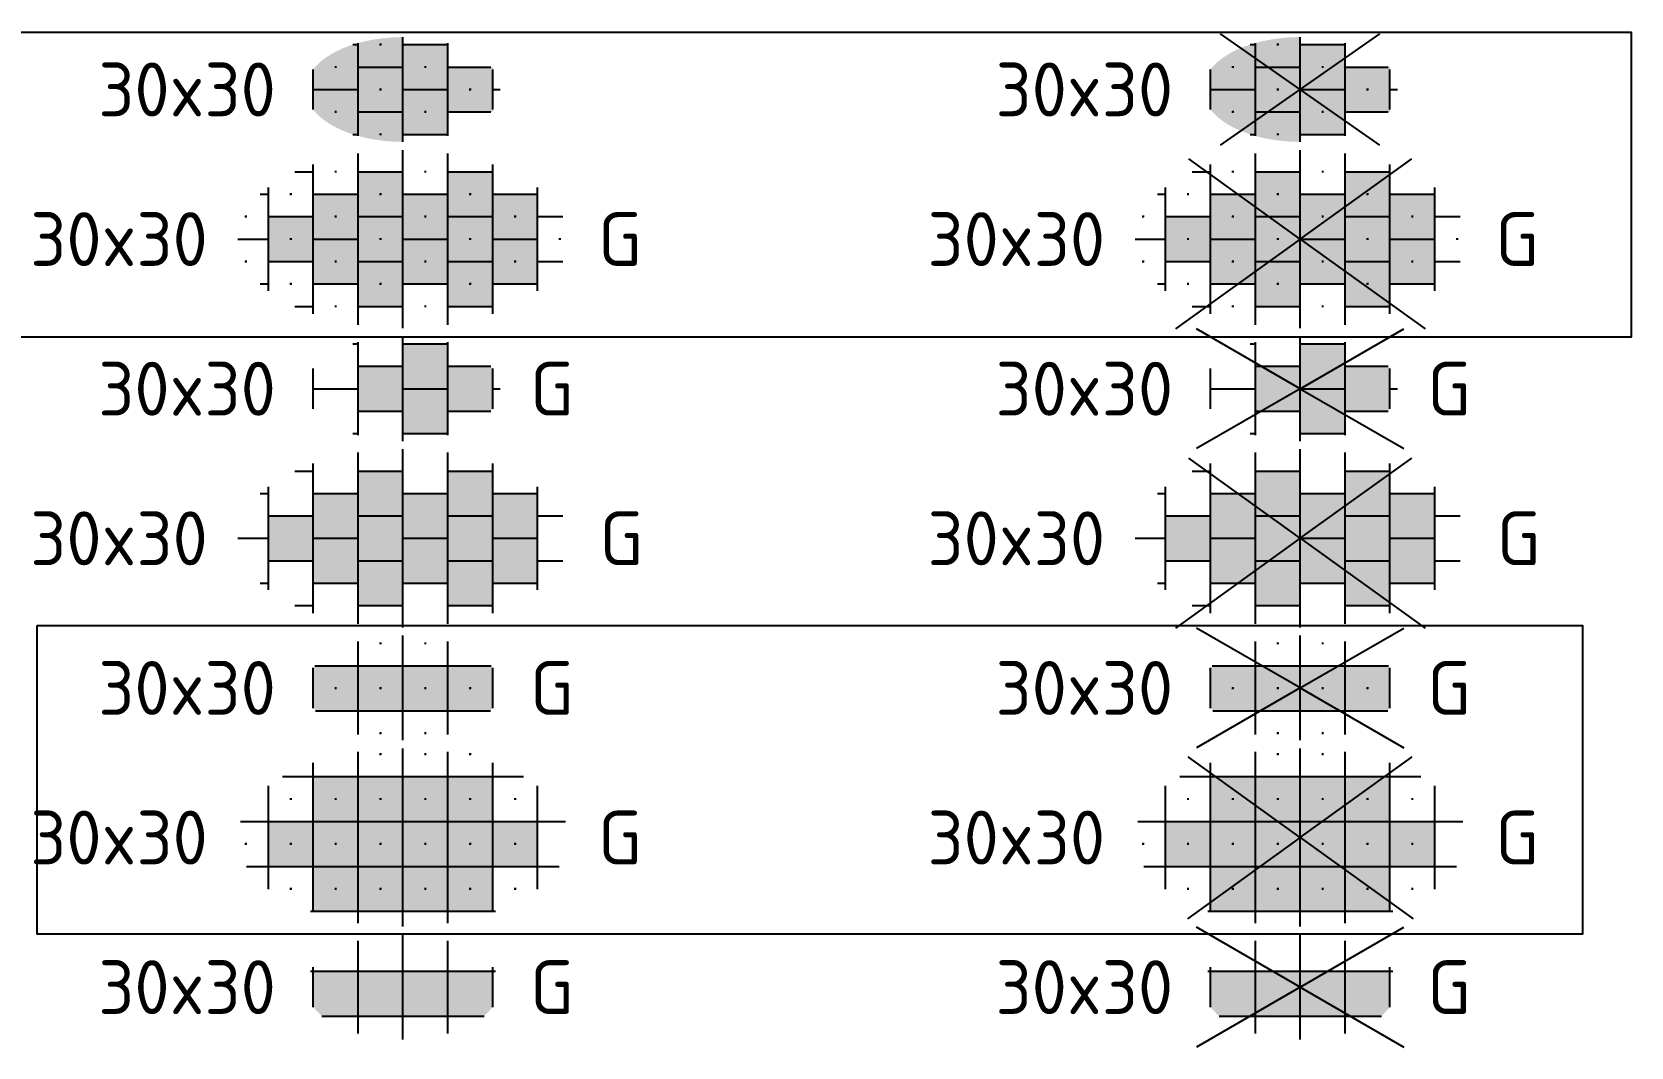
# Model space of a CAD drawing. Header units: metres. Extents: x -77 to 448, y 4806 to 5239.
# Drawn here: x 90.17 to 100.87, y 4975.78 to 4982.56 of the extents above; entities that cross this region are included whole.
import ezdxf
from ezdxf.enums import TextEntityAlignment as Align

# ---------------------------------------------------------------- set-up
doc = ezdxf.new("R2010")
doc.units = ezdxf.units.M
doc.layers.add('V-WE-VH-OPENVERHARDING_STRAATBAKSTEEN-S', color=90, linetype='Continuous', lineweight=25)
doc.styles.add('NLCS-ISO', font='NLCS-ISO.ttf')

# ---------------------------------------------------------------- blocks, each defined once
blk = doc.blocks.new('SVH-TEGEL_300X300_DIK_BLOK_KL-SO')
h = blk.add_hatch(color=254)
h.dxf.hatch_style = 1
h.paths.add_polyline_path([(-3, -0.665), (-2.763, -0.921), (-2.703, -0.964), (-1.5, -0.964), (-1.5, 0.536), (-3, 0.536)])
h = blk.add_hatch(color=254)
h.dxf.hatch_style = 1
h.paths.add_polyline_path([(0, 0.536), (-1.5, 0.536), (-1.5, -0.964), (0, -0.964)])
h = blk.add_hatch(color=254)
h.dxf.hatch_style = 1
h.paths.add_polyline_path([(1.5, 0.536), (0, 0.536), (0, -0.964), (1.5, -0.964)])
h = blk.add_hatch(color=254)
h.dxf.hatch_style = 1
h.paths.add_polyline_path([(2.703, -0.964), (2.763, -0.921), (3, -0.665), (3, 0.536), (1.5, 0.536), (1.5, -0.964)])
for p, q in [((0, -1.75), (0, 1.75)), ((-1.5, -1.552), (-1.5, 1.552)), ((1.5, -1.552), (1.5, 1.552)), ((-3.094, 0.536), (3.094, 0.536)), ((-3, -0.673), (-3, 0.673)), ((3, -0.673), (3, 0.673)), ((-2.712, -0.964), (2.712, -0.964))]:
    blk.add_line(p, q)
at = {"style": 'NLCS-ISO'}
blk.add_attdef('FORMAAT', text='', height=1.8, dxfattribs=at).set_placement((-4.25, 0), align=Align.MIDDLE_RIGHT)
blk.add_attdef('KLEUR', text='', height=1.8, dxfattribs=at).set_placement((4.25, 0), align=Align.MIDDLE_LEFT)
at = {"style": 'NLCS-ISO', "flags": 1}
blk.add_attdef('FUNCTIE', text='', height=1.8, dxfattribs=at).set_placement((0, -2.75), align=Align.TOP_CENTER)
blk = doc.blocks.new('SVH-TEGEL_300X300_DIK_BLOK_STIP-SO')
h = blk.add_hatch(color=254)
h.dxf.hatch_style = 1
h.paths.add_polyline_path([(-1.5, 2.036), (-3, 2.036), (-3, 0.536), (-1.5, 0.536)])
h = blk.add_hatch(color=254)
h.dxf.hatch_style = 1
h.paths.add_polyline_path([(0, 2.036), (-1.5, 2.036), (-1.5, 0.536), (0, 0.536)])
h = blk.add_hatch(color=254)
h.dxf.hatch_style = 1
h.paths.add_polyline_path([(1.5, 2.036), (0, 2.036), (0, 0.536), (1.5, 0.536)])
h = blk.add_hatch(color=254)
h.dxf.hatch_style = 1
h.paths.add_polyline_path([(3, 2.036), (1.5, 2.036), (1.5, 0.536), (3, 0.536)])
h = blk.add_hatch(color=254)
h.dxf.hatch_style = 1
h.paths.add_polyline_path([(-3, 0.536), (-4.5, 0.536), (-4.5, -0.964), (-3, -0.964)])
h = blk.add_hatch(color=254)
h.dxf.hatch_style = 1
h.paths.add_polyline_path([(-1.5, 0.536), (-3, 0.536), (-3, -0.964), (-1.5, -0.964)])
h = blk.add_hatch(color=254)
h.dxf.hatch_style = 1
h.paths.add_polyline_path([(0, 0.536), (-1.5, 0.536), (-1.5, -0.964), (0, -0.964)])
h = blk.add_hatch(color=254)
h.dxf.hatch_style = 1
h.paths.add_polyline_path([(1.5, 0.536), (0, 0.536), (0, -0.964), (1.5, -0.964)])
h = blk.add_hatch(color=254)
h.dxf.hatch_style = 1
h.paths.add_polyline_path([(3, 0.536), (1.5, 0.536), (1.5, -0.964), (3, -0.964)])
h = blk.add_hatch(color=254)
h.dxf.hatch_style = 1
h.paths.add_polyline_path([(4.5, 0.536), (3, 0.536), (3, -0.964), (4.5, -0.964)])
h = blk.add_hatch(color=254)
h.dxf.hatch_style = 1
h.paths.add_polyline_path([(-1.5, -0.964), (-3, -0.964), (-3, -2.464), (-1.5, -2.464)])
h = blk.add_hatch(color=254)
h.dxf.hatch_style = 1
h.paths.add_polyline_path([(0, -0.964), (-1.5, -0.964), (-1.5, -2.464), (0, -2.464)])
h = blk.add_hatch(color=254)
h.dxf.hatch_style = 1
h.paths.add_polyline_path([(1.5, -0.964), (0, -0.964), (0, -2.464), (1.5, -2.464)])
h = blk.add_hatch(color=254)
h.dxf.hatch_style = 1
h.paths.add_polyline_path([(3, -0.964), (1.5, -0.964), (1.5, -2.464), (3, -2.464)])
for p, q in [((-1.5, -2.863), (-1.5, 2.863)), ((-0.721, 2.786), (-0.779, 2.786)), ((-0.75, 2.756), (-0.75, 2.815)), ((0, -2.972), (0, 2.975)), ((0.779, 2.786), (0.721, 2.786)), ((0.75, 2.756), (0.75, 2.815)), ((1.5, -2.863), (1.5, 2.863)), ((2.279, 2.786), (2.221, 2.786)), ((2.25, 2.756), (2.25, 2.815)), ((-3, -2.498), (-3, 2.498)), ((3, -2.498), (3, 2.498)), ((-4.5, -1.726), (-4.5, 1.726)), ((-4.029, 2.036), (4.029, 2.036)), ((4.5, -1.726), (4.5, 1.726)), ((-3.721, 1.286), (-3.779, 1.286)), ((-3.75, 1.256), (-3.75, 1.315)), ((-2.221, 1.286), (-2.279, 1.286)), ((-2.25, 1.256), (-2.25, 1.315)), ((-0.721, 1.286), (-0.779, 1.286)), ((-0.75, 1.256), (-0.75, 1.315)), ((0.779, 1.286), (0.721, 1.286)), ((0.75, 1.256), (0.75, 1.315)), ((2.279, 1.286), (2.221, 1.286)), ((2.25, 1.256), (2.25, 1.315)), ((3.779, 1.286), (3.721, 1.286)), ((3.75, 1.256), (3.75, 1.315)), ((-5.435, 0.536), (5.435, 0.536)), ((-5.221, -0.214), (-5.279, -0.214)), ((-5.25, -0.244), (-5.25, -0.185)), ((-3.721, -0.214), (-3.779, -0.214)), ((-3.75, -0.244), (-3.75, -0.185)), ((-2.221, -0.214), (-2.279, -0.214)), ((-2.25, -0.244), (-2.25, -0.185)), ((-0.721, -0.214), (-0.779, -0.214)), ((-0.75, -0.244), (-0.75, -0.185)), ((0.779, -0.214), (0.721, -0.214)), ((0.75, -0.244), (0.75, -0.185)), ((2.279, -0.214), (2.221, -0.214)), ((2.25, -0.244), (2.25, -0.185)), ((3.779, -0.214), (3.721, -0.214)), ((3.75, -0.244), (3.75, -0.185)), ((-5.227, -0.964), (5.227, -0.964)), ((-3.721, -1.714), (-3.779, -1.714)), ((-3.75, -1.744), (-3.75, -1.685)), ((-2.221, -1.714), (-2.279, -1.714)), ((-2.25, -1.744), (-2.25, -1.685)), ((-0.721, -1.714), (-0.779, -1.714)), ((-0.75, -1.744), (-0.75, -1.685)), ((0.779, -1.714), (0.721, -1.714)), ((0.75, -1.744), (0.75, -1.685)), ((2.279, -1.714), (2.22, -1.714)), ((2.249, -1.744), (2.249, -1.685)), ((3.779, -1.714), (3.721, -1.714)), ((3.75, -1.744), (3.75, -1.685)), ((-3.095, -2.464), (3.095, -2.464))]:
    blk.add_line(p, q)
at = {"style": 'NLCS-ISO'}
blk.add_attdef('FORMAAT', text='', height=1.8, dxfattribs=at).set_placement((-6.525, 0), align=Align.MIDDLE_RIGHT)
blk.add_attdef('KLEUR', text='', height=1.8, dxfattribs=at).set_placement((6.525, 0), align=Align.MIDDLE_LEFT)
at = {"style": 'NLCS-ISO', "flags": 1}
blk.add_attdef('FUNCTIE', text='', height=1.8, dxfattribs=at).set_placement((0, -3.975), align=Align.TOP_CENTER)
blk = doc.blocks.new('SVH-TEGEL_300X300_DIK_BLOK_STIP_KL-SO')
h = blk.add_hatch(color=254)
h.dxf.hatch_style = 1
h.paths.add_polyline_path([(-3, -0.665), (-2.909, -0.763), (-1.5, -0.763), (-1.5, 0.737), (-2.934, 0.737), (-3, 0.665)])
h = blk.add_hatch(color=254)
h.dxf.hatch_style = 1
h.paths.add_polyline_path([(0, 0.737), (-1.5, 0.737), (-1.5, -0.763), (0, -0.763)])
h = blk.add_hatch(color=254)
h.dxf.hatch_style = 1
h.paths.add_polyline_path([(1.5, 0.737), (0, 0.737), (0, -0.763), (1.5, -0.763)])
h = blk.add_hatch(color=254)
h.dxf.hatch_style = 1
h.paths.add_polyline_path([(3, 0.665), (2.934, 0.737), (1.5, 0.737), (1.5, -0.763), (2.909, -0.763), (3, -0.665)])
for p, q in [((0, -1.75), (0, 1.75)), ((-1.5, -1.552), (-1.5, 1.552)), ((-0.721, 1.487), (-0.779, 1.487)), ((-0.75, 1.458), (-0.75, 1.516)), ((0.779, 1.487), (0.721, 1.487)), ((0.75, 1.458), (0.75, 1.516)), ((1.5, -1.552), (1.5, 1.552)), ((-3, -0.673), (-3, 0.673)), ((-2.948, 0.737), (2.948, 0.737)), ((3, -0.673), (3, 0.673)), ((-2.25, -0.042), (-2.25, 0.016)), ((-0.75, -0.042), (-0.75, 0.016)), ((0.75, -0.042), (0.75, 0.016)), ((2.25, -0.042), (2.25, 0.016)), ((-2.221, -0.013), (-2.279, -0.013)), ((-0.721, -0.013), (-0.779, -0.013)), ((0.779, -0.013), (0.721, -0.013)), ((2.279, -0.013), (2.221, -0.013)), ((-2.925, -0.763), (2.925, -0.763)), ((-0.721, -1.513), (-0.779, -1.513)), ((-0.75, -1.542), (-0.75, -1.484)), ((0.779, -1.513), (0.721, -1.513)), ((0.75, -1.542), (0.75, -1.484))]:
    blk.add_line(p, q)
at = {"style": 'NLCS-ISO'}
blk.add_attdef('FORMAAT', text='', height=1.8, dxfattribs=at).set_placement((-4.25, 0), align=Align.MIDDLE_RIGHT)
blk.add_attdef('KLEUR', text='', height=1.8, dxfattribs=at).set_placement((4.25, 0), align=Align.MIDDLE_LEFT)
at = {"style": 'NLCS-ISO', "flags": 1}
blk.add_attdef('FUNCTIE', text='', height=1.8, dxfattribs=at).set_placement((0, -2.75), align=Align.TOP_CENTER)
blk = doc.blocks.new('SVH-TEGEL_300X300_DIK_HALFST-SO')
h = blk.add_hatch(color=254)
h.dxf.hatch_style = 1
h.paths.add_polyline_path([(0, 2.25), (-1.5, 2.25), (-1.5, 0.75), (0, 0.75)])
h = blk.add_hatch(color=254)
h.dxf.hatch_style = 1
h.paths.add_polyline_path([(3, 2.25), (1.5, 2.25), (1.5, 0.75), (3, 0.75)])
h = blk.add_hatch(color=254)
h.dxf.hatch_style = 1
h.paths.add_polyline_path([(-1.5, 1.5), (-3, 1.5), (-3, 0), (-1.5, 0)])
h = blk.add_hatch(color=254)
h.dxf.hatch_style = 1
h.paths.add_polyline_path([(1.5, 1.5), (0, 1.5), (0, 0.75), (0, 0), (1.5, 0)])
h = blk.add_hatch(color=254)
h.dxf.hatch_style = 1
h.paths.add_polyline_path([(4.5, 1.5), (3, 1.5), (3, 0.75), (3, 0), (4.5, 0)])
h = blk.add_hatch(color=254)
h.dxf.hatch_style = 1
h.paths.add_polyline_path([(-3, 0.75), (-4.5, 0.75), (-4.5, -0.75), (-3, -0.75)])
h = blk.add_hatch(color=254)
h.dxf.hatch_style = 1
h.paths.add_polyline_path([(0, 0.75), (-1.5, 0.75), (-1.5, 0), (-1.5, -0.75), (0, -0.75)])
h = blk.add_hatch(color=254)
h.dxf.hatch_style = 1
h.paths.add_polyline_path([(3, 0.75), (1.5, 0.75), (1.5, -0.75), (3, -0.75)])
h = blk.add_hatch(color=254)
h.dxf.hatch_style = 1
h.paths.add_polyline_path([(-1.5, 0), (-3, 0), (-3, -0.75), (-3, -1.5), (-1.5, -1.5)])
h = blk.add_hatch(color=254)
h.dxf.hatch_style = 1
h.paths.add_polyline_path([(1.5, 0), (0, 0), (0, -0.75), (0, -1.5), (1.5, -1.5)])
h = blk.add_hatch(color=254)
h.dxf.hatch_style = 1
h.paths.add_polyline_path([(4.5, 0), (3, 0), (3, -0.75), (3, -1.5), (4.5, -1.5)])
h = blk.add_hatch(color=254)
h.dxf.hatch_style = 1
h.paths.add_polyline_path([(0, -0.75), (-1.5, -0.75), (-1.5, -1.5), (-1.5, -2.25), (0, -2.25)])
h = blk.add_hatch(color=254)
h.dxf.hatch_style = 1
h.paths.add_polyline_path([(3, -0.75), (1.5, -0.75), (1.5, -1.5), (1.5, -2.25), (3, -2.25)])
for p, q in [((-1.5, -2.863), (-1.5, 2.863)), ((0, -2.975), (0, 2.975)), ((1.5, -2.863), (1.5, 2.863)), ((-3.615, 2.25), (-3, 2.25)), ((-3, -2.498), (-3, 2.498)), ((-1.5, 2.25), (0, 2.25)), ((1.5, 2.25), (3, 2.25)), ((3, -2.498), (3, 2.498)), ((-4.5, -1.726), (-4.5, 1.726)), ((4.5, -1.726), (4.5, 1.726)), ((-4.771, 1.5), (-4.5, 1.5)), ((-3, 1.5), (-1.5, 1.5)), ((0, 1.5), (1.5, 1.5)), ((3, 1.5), (4.5, 1.5)), ((-4.5, 0.75), (-3, 0.75)), ((-1.5, 0.75), (0, 0.75)), ((1.5, 0.75), (3, 0.75)), ((4.5, 0.75), (5.347, 0.75)), ((-5.525, 0), (-4.5, 0)), ((-3, 0), (-1.5, 0)), ((0, 0), (1.5, 0)), ((3, 0), (4.5, 0)), ((-4.5, -0.75), (-3, -0.75)), ((-1.5, -0.75), (0, -0.75)), ((1.5, -0.75), (3, -0.75)), ((4.5, -0.75), (5.347, -0.75)), ((-4.771, -1.5), (-4.5, -1.5)), ((-3, -1.5), (-1.5, -1.5)), ((0, -1.5), (1.5, -1.5)), ((3, -1.5), (4.5, -1.5)), ((-3.615, -2.25), (-3, -2.25)), ((-1.5, -2.25), (0, -2.25)), ((1.5, -2.25), (3, -2.25))]:
    blk.add_line(p, q)
at = {"style": 'NLCS-ISO'}
blk.add_attdef('FORMAAT', text='', height=1.8, dxfattribs=at).set_placement((-6.525, 0), align=Align.MIDDLE_RIGHT)
blk.add_attdef('KLEUR', text='', height=1.8, dxfattribs=at).set_placement((6.575, 0), align=Align.MIDDLE_LEFT)
at = {"style": 'NLCS-ISO', "flags": 1}
blk.add_attdef('FUNCTIE', text='', height=1.8, dxfattribs=at).set_placement((0, -3.975), align=Align.TOP_CENTER)
blk = doc.blocks.new('SVH-TEGEL_300X300_DIK_HALFST_KL-SO')
h = blk.add_hatch(color=254)
h.dxf.hatch_style = 1
h.paths.add_polyline_path([(0, 0.75), (-1.5, 0.75), (-1.5, -0.75), (0, -0.75)])
h.paths.add_polyline_path([(1.5, 1.5), (0, 1.5), (0, 0), (1.5, 0)])
h.paths.add_polyline_path([(1.5, 0), (0, 0), (0, -0.75), (0, -1.5), (1.5, -1.5)])
h.paths.add_polyline_path([(3, 0.665), (2.922, 0.75), (1.5, 0.75), (1.5, 0), (1.5, -0.75), (2.922, -0.75), (3, -0.665)])
for p, q in [((0, -1.75), (0, 1.75)), ((-1.674, 1.5), (-1.5, 1.5)), ((-1.5, -1.552), (-1.5, 1.552)), ((0, 1.5), (1.5, 1.5)), ((1.5, -1.552), (1.5, 1.552)), ((-3, -0.673), (-3, 0.673)), ((-1.5, 0.75), (0, 0.75)), ((1.5, 0.75), (2.936, 0.75)), ((3, -0.673), (3, 0.673)), ((-3, 0), (-1.5, 0)), ((0, 0), (1.5, 0)), ((3, 0), (3.25, 0)), ((-1.5, -0.75), (0, -0.75)), ((1.5, -0.75), (2.936, -0.75)), ((-1.674, -1.5), (-1.5, -1.5)), ((0, -1.5), (1.5, -1.5))]:
    blk.add_line(p, q)
at = {"style": 'NLCS-ISO'}
blk.add_attdef('FORMAAT', text='', height=1.8, dxfattribs=at).set_placement((-4.25, 0), align=Align.MIDDLE_RIGHT)
blk.add_attdef('KLEUR', text='', height=1.8, dxfattribs=at).set_placement((4.25, 0), align=Align.MIDDLE_LEFT)
at = {"style": 'NLCS-ISO', "flags": 1}
blk.add_attdef('FUNCTIE', text='', height=1.8, dxfattribs=at).set_placement((0, -2.75), align=Align.TOP_CENTER)
blk = doc.blocks.new('SVH-TEGEL_300X300_DIK_HALFST_STIP-SO')
h = blk.add_hatch(color=254)
h.dxf.hatch_style = 1
h.paths.add_polyline_path([(0, 2.25), (-1.5, 2.25), (-1.5, 0.75), (0, 0.75)])
h = blk.add_hatch(color=254)
h.dxf.hatch_style = 1
h.paths.add_polyline_path([(3, 2.25), (1.5, 2.25), (1.5, 0.75), (3, 0.75)])
h = blk.add_hatch(color=254)
h.dxf.hatch_style = 1
h.paths.add_polyline_path([(-1.5, 1.5), (-3, 1.5), (-3, 0), (-1.5, 0)])
h = blk.add_hatch(color=254)
h.dxf.hatch_style = 1
h.paths.add_polyline_path([(1.5, 1.5), (0, 1.5), (0, 0.75), (0, 0), (1.5, 0)])
h = blk.add_hatch(color=254)
h.dxf.hatch_style = 1
h.paths.add_polyline_path([(4.5, 1.5), (3, 1.5), (3, 0.75), (3, 0), (4.5, 0)])
h = blk.add_hatch(color=254)
h.dxf.hatch_style = 1
h.paths.add_polyline_path([(-3, 0.75), (-4.5, 0.75), (-4.5, -0.75), (-3, -0.75)])
h = blk.add_hatch(color=254)
h.dxf.hatch_style = 1
h.paths.add_polyline_path([(0, 0.75), (-1.5, 0.75), (-1.5, 0), (-1.5, -0.75), (0, -0.75)])
h = blk.add_hatch(color=254)
h.dxf.hatch_style = 1
h.paths.add_polyline_path([(3, 0.75), (1.5, 0.75), (1.5, -0.75), (3, -0.75)])
h = blk.add_hatch(color=254)
h.dxf.hatch_style = 1
h.paths.add_polyline_path([(-1.5, 0), (-3, 0), (-3, -0.75), (-3, -1.5), (-1.5, -1.5)])
h = blk.add_hatch(color=254)
h.dxf.hatch_style = 1
h.paths.add_polyline_path([(1.5, 0), (0, 0), (0, -0.75), (0, -1.5), (1.5, -1.5)])
h = blk.add_hatch(color=254)
h.dxf.hatch_style = 1
h.paths.add_polyline_path([(4.5, 0), (3, 0), (3, -0.75), (3, -1.5), (4.5, -1.5)])
h = blk.add_hatch(color=254)
h.dxf.hatch_style = 1
h.paths.add_polyline_path([(0, -0.75), (-1.5, -0.75), (-1.5, -1.5), (-1.5, -2.25), (0, -2.25)])
h = blk.add_hatch(color=254)
h.dxf.hatch_style = 1
h.paths.add_polyline_path([(3, -0.75), (1.5, -0.75), (1.5, -1.5), (1.5, -2.25), (3, -2.25)])
for p, q in [((-1.5, -2.863), (-1.5, 2.863)), ((0, -2.975), (0, 2.975)), ((1.5, -2.863), (1.5, 2.863)), ((-3.615, 2.25), (-3, 2.25)), ((-3, -2.498), (-3, 2.498)), ((-2.221, 2.25), (-2.279, 2.25)), ((-2.25, 2.221), (-2.25, 2.279)), ((-1.5, 2.25), (0, 2.25)), ((0.779, 2.25), (0.721, 2.25)), ((0.75, 2.221), (0.75, 2.279)), ((1.5, 2.25), (3, 2.25)), ((3, -2.498), (3, 2.498)), ((-4.5, -1.726), (-4.5, 1.726)), ((4.5, -1.726), (4.5, 1.726)), ((-4.771, 1.5), (-4.5, 1.5)), ((-3.721, 1.5), (-3.779, 1.5)), ((-3.75, 1.471), (-3.75, 1.529)), ((-3, 1.5), (-1.5, 1.5)), ((-0.721, 1.5), (-0.779, 1.5)), ((-0.75, 1.471), (-0.75, 1.529)), ((0, 1.5), (1.5, 1.5)), ((2.279, 1.5), (2.221, 1.5)), ((2.25, 1.471), (2.25, 1.529)), ((3, 1.5), (4.5, 1.5)), ((-5.221, 0.75), (-5.279, 0.75)), ((-5.25, 0.721), (-5.25, 0.779)), ((-4.5, 0.75), (-3, 0.75)), ((-2.221, 0.75), (-2.279, 0.75)), ((-2.25, 0.721), (-2.25, 0.779)), ((-1.5, 0.75), (0, 0.75)), ((0.779, 0.75), (0.721, 0.75)), ((0.75, 0.721), (0.75, 0.779)), ((1.5, 0.75), (3, 0.75)), ((3.779, 0.75), (3.721, 0.75)), ((3.75, 0.721), (3.75, 0.779)), ((4.5, 0.75), (5.347, 0.75)), ((-5.525, 0), (-4.5, 0)), ((-3.75, -0.029), (-3.75, 0.029)), ((-3, 0), (-1.5, 0)), ((-0.75, -0.029), (-0.75, 0.029)), ((0, 0), (1.5, 0)), ((2.25, -0.029), (2.25, 0.029)), ((3, 0), (4.5, 0)), ((5.25, -0.029), (5.25, 0.029)), ((-3.721, 0), (-3.779, 0)), ((-0.721, 0), (-0.779, 0)), ((2.279, 0), (2.221, 0)), ((5.279, 0), (5.221, 0)), ((-5.221, -0.75), (-5.279, -0.75)), ((-5.25, -0.779), (-5.25, -0.721)), ((-4.5, -0.75), (-3, -0.75)), ((-2.221, -0.75), (-2.279, -0.75)), ((-2.25, -0.779), (-2.25, -0.721)), ((-1.5, -0.75), (0, -0.75)), ((0.779, -0.75), (0.721, -0.75)), ((0.75, -0.779), (0.75, -0.721)), ((1.5, -0.75), (3, -0.75)), ((3.779, -0.75), (3.721, -0.75)), ((3.75, -0.779), (3.75, -0.721)), ((4.5, -0.75), (5.347, -0.75)), ((-4.771, -1.5), (-4.5, -1.5)), ((-3.721, -1.5), (-3.779, -1.5)), ((-3.75, -1.529), (-3.75, -1.471)), ((-3, -1.5), (-1.5, -1.5)), ((-0.721, -1.5), (-0.779, -1.5)), ((-0.75, -1.529), (-0.75, -1.471)), ((0, -1.5), (1.5, -1.5)), ((2.279, -1.5), (2.221, -1.5)), ((2.25, -1.529), (2.25, -1.471)), ((3, -1.5), (4.5, -1.5)), ((-3.615, -2.25), (-3, -2.25)), ((-2.221, -2.25), (-2.279, -2.25)), ((-2.25, -2.279), (-2.25, -2.221)), ((-1.5, -2.25), (0, -2.25)), ((0.779, -2.25), (0.721, -2.25)), ((0.75, -2.279), (0.75, -2.221)), ((1.5, -2.25), (3, -2.25))]:
    blk.add_line(p, q)
at = {"style": 'NLCS-ISO'}
blk.add_attdef('FORMAAT', text='', height=1.8, dxfattribs=at).set_placement((-6.525, 0), align=Align.MIDDLE_RIGHT)
blk.add_attdef('KLEUR', text='', height=1.8, dxfattribs=at).set_placement((6.525, 0), align=Align.MIDDLE_LEFT)
at = {"style": 'NLCS-ISO', "flags": 1}
blk.add_attdef('FUNCTIE', text='', height=1.8, dxfattribs=at).set_placement((0, -3.975), align=Align.TOP_CENTER)
blk = doc.blocks.new('SVH-TEGEL_300X300_DIK_HALFST_STIP_KL-SO')
h = blk.add_hatch(color=254)
h.dxf.hatch_style = 1
h.paths.add_polyline_path([(0, 1.75), (-0.159, 1.748), (-0.319, 1.742), (-0.477, 1.731), (-0.634, 1.716), (-0.79, 1.698), (-0.943, 1.675), (-1.095, 1.648), (-1.244, 1.617), (-1.39, 1.582), (-1.5, 1.552), (-1.5, 0.75), (0, 0.75)])
h.paths.add_polyline_path([(-1.5, 1.5), (-1.674, 1.5), (-1.806, 1.455), (-1.936, 1.406), (-2.062, 1.353), (-2.183, 1.297), (-2.298, 1.237), (-2.408, 1.175), (-2.512, 1.11), (-2.61, 1.042), (-2.702, 0.972), (-2.788, 0.9), (-2.866, 0.825), (-2.938, 0.748), (-3, 0.673), (-3, 0), (-1.5, 0)])
h.paths.add_polyline_path([(-1.5, 0), (-3, 0), (-3, -0.673), (-2.938, -0.748), (-2.866, -0.825), (-2.788, -0.9), (-2.702, -0.972), (-2.61, -1.042), (-2.512, -1.11), (-2.408, -1.175), (-2.298, -1.237), (-2.183, -1.297), (-2.062, -1.353), (-1.936, -1.406), (-1.806, -1.455), (-1.674, -1.5), (-1.5, -1.5)])
h.paths.add_polyline_path([(0, -0.75), (-1.5, -0.75), (-1.5, -1.5), (-1.5, -1.552), (-1.39, -1.582), (-1.244, -1.617), (-1.095, -1.648), (-0.943, -1.675), (-0.79, -1.698), (-0.634, -1.716), (-0.477, -1.731), (-0.319, -1.742), (-0.159, -1.748), (0, -1.75)])
h = blk.add_hatch(color=254)
h.dxf.hatch_style = 1
h.paths.add_polyline_path([(1.5, 1.5), (0, 1.5), (0, 0.75), (0, 0), (1.5, 0)])
h = blk.add_hatch(color=254)
h.dxf.hatch_style = 1
h.paths.add_polyline_path([(0, 0.75), (-1.5, 0.75), (-1.5, 0), (-1.5, -0.75), (0, -0.75)])
h = blk.add_hatch(color=254)
h.dxf.hatch_style = 1
h.paths.add_polyline_path([(3, 0.75), (1.5, 0.75), (1.5, -0.75), (3, -0.75)])
h = blk.add_hatch(color=254)
h.dxf.hatch_style = 1
h.paths.add_polyline_path([(1.5, 0), (0, 0), (0, -0.75), (0, -1.5), (1.5, -1.5)])
for p, q in [((0, -1.75), (0, 1.75)), ((-1.674, 1.5), (-1.5, 1.5)), ((-1.5, -1.552), (-1.5, 1.552)), ((-0.721, 1.5), (-0.779, 1.5)), ((-0.75, 1.471), (-0.75, 1.529)), ((0, 1.5), (1.5, 1.5)), ((1.5, -1.552), (1.5, 1.552)), ((-3, -0.673), (-3, 0.673)), ((-2.221, 0.75), (-2.279, 0.75)), ((-2.25, 0.721), (-2.25, 0.779)), ((-1.5, 0.75), (0, 0.75)), ((0.779, 0.75), (0.721, 0.75)), ((0.75, 0.721), (0.75, 0.779)), ((1.5, 0.75), (2.936, 0.75)), ((3, -0.673), (3, 0.673)), ((-3, 0), (-1.5, 0)), ((-0.75, -0.029), (-0.75, 0.029)), ((0, 0), (1.5, 0)), ((2.25, -0.029), (2.25, 0.029)), ((3, 0), (3.25, 0)), ((-0.721, 0), (-0.779, 0)), ((2.279, 0), (2.221, 0)), ((-2.221, -0.75), (-2.279, -0.75)), ((-2.25, -0.779), (-2.25, -0.721)), ((-1.5, -0.75), (0, -0.75)), ((0.779, -0.75), (0.721, -0.75)), ((0.75, -0.779), (0.75, -0.721)), ((1.5, -0.75), (2.936, -0.75)), ((-1.674, -1.5), (-1.5, -1.5)), ((-0.721, -1.5), (-0.779, -1.5)), ((-0.75, -1.529), (-0.75, -1.471)), ((0, -1.5), (1.5, -1.5))]:
    blk.add_line(p, q)
at = {"style": 'NLCS-ISO'}
blk.add_attdef('FORMAAT', text='', height=1.8, dxfattribs=at).set_placement((-4.25, 0), align=Align.MIDDLE_RIGHT)
blk.add_attdef('KLEUR', text='', height=1.8, dxfattribs=at).set_placement((4.25, 0), align=Align.MIDDLE_LEFT)
at = {"style": 'NLCS-ISO', "flags": 1}
blk.add_attdef('FUNCTIE', text='', height=1.8, dxfattribs=at).set_placement((0, -2.75), align=Align.TOP_CENTER)
blk = doc.blocks.new('V-SVH-TEGEL_300X300_DIK_BLOK_KL-SO')
h = blk.add_hatch(color=254)
h.dxf.hatch_style = 1
h.paths.add_polyline_path([(-3, -0.665), (-2.763, -0.921), (-2.703, -0.964), (-1.5, -0.964), (-1.5, 0.536), (-3, 0.536)])
h = blk.add_hatch(color=254)
h.dxf.hatch_style = 1
h.paths.add_polyline_path([(0, 0.536), (-1.5, 0.536), (-1.5, -0.964), (0, -0.964)])
h = blk.add_hatch(color=254)
h.dxf.hatch_style = 1
h.paths.add_polyline_path([(1.5, 0.536), (0, 0.536), (0, -0.964), (1.5, -0.964)])
h = blk.add_hatch(color=254)
h.dxf.hatch_style = 1
h.paths.add_polyline_path([(2.703, -0.964), (2.763, -0.921), (3, -0.665), (3, 0.536), (1.5, 0.536), (1.5, -0.964)])
for p, q in [((0, 0), (-3.464, 2)), ((0, 0), (3.464, 2)), ((0, -1.75), (0, 1.75)), ((-1.5, -1.552), (-1.5, 1.552)), ((1.5, -1.552), (1.5, 1.552)), ((-3.094, 0.536), (3.094, 0.536)), ((-3, -0.673), (-3, 0.673)), ((3, -0.673), (3, 0.673)), ((0, 0), (-3.464, -2)), ((0, 0), (3.464, -2)), ((-2.712, -0.964), (2.712, -0.964))]:
    blk.add_line(p, q)
at = {"style": 'NLCS-ISO'}
blk.add_attdef('FORMAAT', text='', height=1.8, dxfattribs=at).set_placement((-4.25, 0), align=Align.MIDDLE_RIGHT)
blk.add_attdef('KLEUR', text='', height=1.8, dxfattribs=at).set_placement((4.25, 0), align=Align.MIDDLE_LEFT)
at = {"style": 'NLCS-ISO', "flags": 1}
blk.add_attdef('FUNCTIE', text='', height=1.8, dxfattribs=at).set_placement((0, -2.75), align=Align.TOP_CENTER)
blk = doc.blocks.new('V-SVH-TEGEL_300X300_DIK_BLOK_STIP-SO')
h = blk.add_hatch(color=254)
h.dxf.hatch_style = 1
h.paths.add_polyline_path([(-1.5, 2.036), (-3, 2.036), (-3, 0.536), (-1.5, 0.536)])
h = blk.add_hatch(color=254)
h.dxf.hatch_style = 1
h.paths.add_polyline_path([(0, 2.036), (-1.5, 2.036), (-1.5, 0.536), (0, 0.536)])
h = blk.add_hatch(color=254)
h.dxf.hatch_style = 1
h.paths.add_polyline_path([(1.5, 2.036), (0, 2.036), (0, 0.536), (1.5, 0.536)])
h = blk.add_hatch(color=254)
h.dxf.hatch_style = 1
h.paths.add_polyline_path([(3, 2.036), (1.5, 2.036), (1.5, 0.536), (3, 0.536)])
h = blk.add_hatch(color=254)
h.dxf.hatch_style = 1
h.paths.add_polyline_path([(-3, 0.536), (-4.5, 0.536), (-4.5, -0.964), (-3, -0.964)])
h = blk.add_hatch(color=254)
h.dxf.hatch_style = 1
h.paths.add_polyline_path([(-1.5, 0.536), (-3, 0.536), (-3, -0.964), (-1.5, -0.964)])
h = blk.add_hatch(color=254)
h.dxf.hatch_style = 1
h.paths.add_polyline_path([(0, 0.536), (-1.5, 0.536), (-1.5, -0.964), (0, -0.964)])
h = blk.add_hatch(color=254)
h.dxf.hatch_style = 1
h.paths.add_polyline_path([(1.5, 0.536), (0, 0.536), (0, -0.964), (1.5, -0.964)])
h = blk.add_hatch(color=254)
h.dxf.hatch_style = 1
h.paths.add_polyline_path([(3, 0.536), (1.5, 0.536), (1.5, -0.964), (3, -0.964)])
h = blk.add_hatch(color=254)
h.dxf.hatch_style = 1
h.paths.add_polyline_path([(4.5, 0.536), (3, 0.536), (3, -0.964), (4.5, -0.964)])
h = blk.add_hatch(color=254)
h.dxf.hatch_style = 1
h.paths.add_polyline_path([(-1.5, -0.964), (-3, -0.964), (-3, -2.464), (-1.5, -2.464)])
h = blk.add_hatch(color=254)
h.dxf.hatch_style = 1
h.paths.add_polyline_path([(0, -0.964), (-1.5, -0.964), (-1.5, -2.464), (0, -2.464)])
h = blk.add_hatch(color=254)
h.dxf.hatch_style = 1
h.paths.add_polyline_path([(1.5, -0.964), (0, -0.964), (0, -2.464), (1.5, -2.464)])
h = blk.add_hatch(color=254)
h.dxf.hatch_style = 1
h.paths.add_polyline_path([(3, -0.964), (1.5, -0.964), (1.5, -2.464), (3, -2.464)])
for p, q in [((0, 0), (-3.745, 2.696)), ((-1.5, -2.863), (-1.5, 2.863)), ((-0.721, 2.786), (-0.779, 2.786)), ((-0.75, 2.756), (-0.75, 2.815)), ((0, -2.975), (0, 2.975)), ((0, 0), (3.745, 2.696)), ((0.779, 2.786), (0.721, 2.786)), ((0.75, 2.756), (0.75, 2.815)), ((1.5, -2.863), (1.5, 2.863)), ((-3, -2.498), (-3, 2.498)), ((3, -2.498), (3, 2.498)), ((-4.5, -1.726), (-4.5, 1.726)), ((-4.029, 2.036), (4.029, 2.036)), ((4.5, -1.726), (4.5, 1.726)), ((-3.721, 1.286), (-3.779, 1.286)), ((-3.75, 1.256), (-3.75, 1.315)), ((-2.221, 1.286), (-2.279, 1.286)), ((-2.25, 1.256), (-2.25, 1.315)), ((-0.721, 1.286), (-0.779, 1.286)), ((-0.75, 1.256), (-0.75, 1.315)), ((0.779, 1.286), (0.721, 1.286)), ((0.75, 1.256), (0.75, 1.315)), ((2.279, 1.286), (2.221, 1.286)), ((2.25, 1.256), (2.25, 1.315)), ((3.779, 1.286), (3.721, 1.286)), ((3.75, 1.256), (3.75, 1.315)), ((-5.435, 0.536), (5.435, 0.536)), ((0, 0), (-3.771, -2.715)), ((0, 0), (3.771, -2.715)), ((-5.221, -0.214), (-5.279, -0.214)), ((-5.25, -0.244), (-5.25, -0.185)), ((-3.721, -0.214), (-3.779, -0.214)), ((-3.75, -0.244), (-3.75, -0.185)), ((-2.221, -0.214), (-2.279, -0.214)), ((-2.25, -0.244), (-2.25, -0.185)), ((-0.721, -0.214), (-0.779, -0.214)), ((-0.75, -0.244), (-0.75, -0.185)), ((0.779, -0.214), (0.721, -0.214)), ((0.75, -0.244), (0.75, -0.185)), ((2.279, -0.214), (2.221, -0.214)), ((2.25, -0.244), (2.25, -0.185)), ((3.779, -0.214), (3.721, -0.214)), ((3.75, -0.244), (3.75, -0.185)), ((-5.227, -0.964), (5.227, -0.964)), ((-3.721, -1.714), (-3.779, -1.714)), ((-3.75, -1.744), (-3.75, -1.685)), ((-2.221, -1.714), (-2.279, -1.714)), ((-2.25, -1.744), (-2.25, -1.685)), ((-0.721, -1.714), (-0.779, -1.714)), ((-0.75, -1.744), (-0.75, -1.685)), ((0.779, -1.714), (0.721, -1.714)), ((0.75, -1.744), (0.75, -1.685)), ((2.279, -1.714), (2.22, -1.714)), ((2.249, -1.744), (2.249, -1.685)), ((3.779, -1.714), (3.721, -1.714)), ((3.75, -1.744), (3.75, -1.685)), ((-3.095, -2.464), (3.095, -2.464))]:
    blk.add_line(p, q)
at = {"style": 'NLCS-ISO'}
blk.add_attdef('FORMAAT', text='', height=1.8, dxfattribs=at).set_placement((-6.525, 0), align=Align.MIDDLE_RIGHT)
blk.add_attdef('KLEUR', text='', height=1.8, dxfattribs=at).set_placement((6.525, 0), align=Align.MIDDLE_LEFT)
at = {"style": 'NLCS-ISO', "flags": 1}
blk.add_attdef('FUNCTIE', text='', height=1.8, dxfattribs=at).set_placement((0.116, -3.75), align=Align.TOP_CENTER)
blk = doc.blocks.new('V-SVH-TEGEL_300X300_DIK_BLOK_STIP_KL-SO')
h = blk.add_hatch(color=254)
h.dxf.hatch_style = 1
h.paths.add_polyline_path([(-3, -0.665), (-2.909, -0.763), (-1.5, -0.763), (-1.5, 0.737), (-2.934, 0.737), (-3, 0.665)])
h = blk.add_hatch(color=254)
h.dxf.hatch_style = 1
h.paths.add_polyline_path([(0, 0.737), (-1.5, 0.737), (-1.5, -0.763), (0, -0.763)])
h = blk.add_hatch(color=254)
h.dxf.hatch_style = 1
h.paths.add_polyline_path([(1.5, 0.737), (0, 0.737), (0, -0.763), (1.5, -0.763)])
h = blk.add_hatch(color=254)
h.dxf.hatch_style = 1
h.paths.add_polyline_path([(3, 0.665), (2.934, 0.737), (1.5, 0.737), (1.5, -0.763), (2.909, -0.763), (3, -0.665)])
for p, q in [((0, 0), (-3.464, 2)), ((0, 0), (3.464, 2)), ((0, -1.75), (0, 1.75)), ((-1.5, -1.552), (-1.5, 1.552)), ((-0.721, 1.487), (-0.779, 1.487)), ((-0.75, 1.458), (-0.75, 1.516)), ((0.779, 1.487), (0.721, 1.487)), ((0.75, 1.458), (0.75, 1.516)), ((1.5, -1.552), (1.5, 1.552)), ((-3, -0.673), (-3, 0.673)), ((-2.948, 0.737), (2.948, 0.737)), ((3, -0.673), (3, 0.673)), ((0, 0), (-3.464, -2)), ((-2.25, -0.042), (-2.25, 0.016)), ((-0.75, -0.042), (-0.75, 0.016)), ((0, 0), (3.464, -2)), ((0.75, -0.042), (0.75, 0.016)), ((2.25, -0.042), (2.25, 0.016)), ((-2.221, -0.013), (-2.279, -0.013)), ((-0.721, -0.013), (-0.779, -0.013)), ((0.779, -0.013), (0.721, -0.013)), ((2.279, -0.013), (2.221, -0.013)), ((-2.925, -0.763), (2.925, -0.763)), ((-0.721, -1.513), (-0.779, -1.513)), ((-0.75, -1.542), (-0.75, -1.484)), ((0.779, -1.513), (0.721, -1.513)), ((0.75, -1.542), (0.75, -1.484))]:
    blk.add_line(p, q)
at = {"style": 'NLCS-ISO'}
blk.add_attdef('FORMAAT', text='', height=1.8, dxfattribs=at).set_placement((-4.25, 0), align=Align.MIDDLE_RIGHT)
blk.add_attdef('KLEUR', text='', height=1.8, dxfattribs=at).set_placement((4.25, 0), align=Align.MIDDLE_LEFT)
at = {"style": 'NLCS-ISO', "flags": 1}
blk.add_attdef('FUNCTIE', text='', height=1.8, dxfattribs=at).set_placement((0, -2.75), align=Align.TOP_CENTER)
blk = doc.blocks.new('V-SVH-TEGEL_300X300_DIK_HALFST-SO')
h = blk.add_hatch(color=254)
h.dxf.hatch_style = 1
h.paths.add_polyline_path([(0, 2.25), (-1.5, 2.25), (-1.5, 0.75), (0, 0.75)])
h = blk.add_hatch(color=254)
h.dxf.hatch_style = 1
h.paths.add_polyline_path([(3, 2.25), (1.5, 2.25), (1.5, 0.75), (3, 0.75)])
h = blk.add_hatch(color=254)
h.dxf.hatch_style = 1
h.paths.add_polyline_path([(-1.5, 1.5), (-3, 1.5), (-3, 0), (-1.5, 0)])
h = blk.add_hatch(color=254)
h.dxf.hatch_style = 1
h.paths.add_polyline_path([(1.5, 1.5), (0, 1.5), (0, 0.75), (0, 0), (1.5, 0)])
h = blk.add_hatch(color=254)
h.dxf.hatch_style = 1
h.paths.add_polyline_path([(4.5, 1.5), (3, 1.5), (3, 0.75), (3, 0), (4.5, 0)])
h = blk.add_hatch(color=254)
h.dxf.hatch_style = 1
h.paths.add_polyline_path([(-3, 0.75), (-4.5, 0.75), (-4.5, -0.75), (-3, -0.75)])
h = blk.add_hatch(color=254)
h.dxf.hatch_style = 1
h.paths.add_polyline_path([(0, 0.75), (-1.5, 0.75), (-1.5, 0), (-1.5, -0.75), (0, -0.75)])
h = blk.add_hatch(color=254)
h.dxf.hatch_style = 1
h.paths.add_polyline_path([(3, 0.75), (1.5, 0.75), (1.5, -0.75), (3, -0.75)])
h = blk.add_hatch(color=254)
h.dxf.hatch_style = 1
h.paths.add_polyline_path([(-1.5, 0), (-3, 0), (-3, -0.75), (-3, -1.5), (-1.5, -1.5)])
h = blk.add_hatch(color=254)
h.dxf.hatch_style = 1
h.paths.add_polyline_path([(1.5, 0), (0, 0), (0, -0.75), (0, -1.5), (1.5, -1.5)])
h = blk.add_hatch(color=254)
h.dxf.hatch_style = 1
h.paths.add_polyline_path([(4.5, 0), (3, 0), (3, -0.75), (3, -1.5), (4.5, -1.5)])
h = blk.add_hatch(color=254)
h.dxf.hatch_style = 1
h.paths.add_polyline_path([(0, -0.75), (-1.5, -0.75), (-1.5, -1.5), (-1.5, -2.25), (0, -2.25)])
h = blk.add_hatch(color=254)
h.dxf.hatch_style = 1
h.paths.add_polyline_path([(3, -0.75), (1.5, -0.75), (1.5, -1.5), (1.5, -2.25), (3, -2.25)])
for p, q in [((0, 0), (-3.728, 2.684)), ((-1.5, -2.863), (-1.5, 2.863)), ((0, -2.975), (0, 2.975)), ((0, 0), (3.728, 2.684)), ((1.5, -2.863), (1.5, 2.863)), ((-3.615, 2.25), (-3, 2.25)), ((-3, -2.498), (-3, 2.498)), ((-1.5, 2.25), (0, 2.25)), ((1.5, 2.25), (3, 2.25)), ((3, -2.498), (3, 2.498)), ((-4.5, -1.726), (-4.5, 1.726)), ((4.5, -1.726), (4.5, 1.726)), ((-4.771, 1.5), (-4.5, 1.5)), ((-3, 1.5), (-1.5, 1.5)), ((0, 1.5), (1.5, 1.5)), ((3, 1.5), (4.5, 1.5)), ((-4.5, 0.75), (-3, 0.75)), ((-1.5, 0.75), (0, 0.75)), ((1.5, 0.75), (3, 0.75)), ((4.5, 0.75), (5.347, 0.75)), ((-5.525, 0), (-4.5, 0)), ((0, 0), (-4.172, -3.003)), ((-3, 0), (-1.5, 0)), ((0, 0), (1.5, 0)), ((3, 0), (4.5, 0)), ((0, 0), (4.172, -3.003)), ((-4.5, -0.75), (-3, -0.75)), ((-1.5, -0.75), (0, -0.75)), ((1.5, -0.75), (3, -0.75)), ((4.5, -0.75), (5.347, -0.75)), ((-4.771, -1.5), (-4.5, -1.5)), ((-3, -1.5), (-1.5, -1.5)), ((0, -1.5), (1.5, -1.5)), ((3, -1.5), (4.5, -1.5)), ((-3.615, -2.25), (-3, -2.25)), ((-1.5, -2.25), (0, -2.25)), ((1.5, -2.25), (3, -2.25))]:
    blk.add_line(p, q)
at = {"style": 'NLCS-ISO'}
blk.add_attdef('FORMAAT', text='', height=1.8, dxfattribs=at).set_placement((-6.525, 0), align=Align.MIDDLE_RIGHT)
blk.add_attdef('KLEUR', text='', height=1.8, dxfattribs=at).set_placement((6.575, 0), align=Align.MIDDLE_LEFT)
at = {"style": 'NLCS-ISO', "flags": 1}
blk.add_attdef('FUNCTIE', text='', height=1.8, dxfattribs=at).set_placement((0, -3.975), align=Align.TOP_CENTER)
blk = doc.blocks.new('V-SVH-TEGEL_300X300_DIK_HALFST_KL-SO')
h = blk.add_hatch(color=254)
h.dxf.hatch_style = 1
h.paths.add_polyline_path([(0, 0.75), (-1.5, 0.75), (-1.5, -0.75), (0, -0.75)])
h.paths.add_polyline_path([(1.5, 1.5), (0, 1.5), (0, 0), (1.5, 0)])
h.paths.add_polyline_path([(1.5, 0), (0, 0), (0, -0.75), (0, -1.5), (1.5, -1.5)])
h.paths.add_polyline_path([(3, 0.665), (2.922, 0.75), (1.5, 0.75), (1.5, 0), (1.5, -0.75), (2.922, -0.75), (3, -0.665)])
for p, q in [((0, 0), (-3.464, 2)), ((0, 0), (3.464, 2)), ((0, -1.75), (0, 1.75)), ((-1.674, 1.5), (-1.5, 1.5)), ((-1.5, -1.552), (-1.5, 1.552)), ((0, 1.5), (1.5, 1.5)), ((1.5, -1.552), (1.5, 1.552)), ((-3, -0.673), (-3, 0.673)), ((-1.5, 0.75), (0, 0.75)), ((1.5, 0.75), (2.936, 0.75)), ((3, -0.673), (3, 0.673)), ((0, 0), (-3.464, -2)), ((-3, 0), (-1.5, 0)), ((0, 0), (1.5, 0)), ((0, 0), (3.464, -2)), ((3, 0), (3.25, 0)), ((-1.5, -0.75), (0, -0.75)), ((1.5, -0.75), (2.936, -0.75)), ((-1.674, -1.5), (-1.5, -1.5)), ((0, -1.5), (1.5, -1.5))]:
    blk.add_line(p, q)
at = {"style": 'NLCS-ISO'}
blk.add_attdef('FORMAAT', text='', height=1.8, dxfattribs=at).set_placement((-4.25, 0), align=Align.MIDDLE_RIGHT)
blk.add_attdef('KLEUR', text='', height=1.8, dxfattribs=at).set_placement((4.25, 0), align=Align.MIDDLE_LEFT)
at = {"style": 'NLCS-ISO', "flags": 1}
blk.add_attdef('FUNCTIE', text='', height=1.8, dxfattribs=at).set_placement((0, -2.75), align=Align.TOP_CENTER)
blk = doc.blocks.new('V-SVH-TEGEL_300X300_DIK_HALFST_STIP-SO')
h = blk.add_hatch(color=254)
h.dxf.hatch_style = 1
h.paths.add_polyline_path([(0, 2.25), (-1.5, 2.25), (-1.5, 0.75), (0, 0.75)])
h = blk.add_hatch(color=254)
h.dxf.hatch_style = 1
h.paths.add_polyline_path([(3, 2.25), (1.5, 2.25), (1.5, 0.75), (3, 0.75)])
h = blk.add_hatch(color=254)
h.dxf.hatch_style = 1
h.paths.add_polyline_path([(-1.5, 1.5), (-3, 1.5), (-3, 0), (-1.5, 0)])
h = blk.add_hatch(color=254)
h.dxf.hatch_style = 1
h.paths.add_polyline_path([(1.5, 1.5), (0, 1.5), (0, 0.75), (0, 0), (1.5, 0)])
h = blk.add_hatch(color=254)
h.dxf.hatch_style = 1
h.paths.add_polyline_path([(4.5, 1.5), (3, 1.5), (3, 0.75), (3, 0), (4.5, 0)])
h = blk.add_hatch(color=254)
h.dxf.hatch_style = 1
h.paths.add_polyline_path([(-3, 0.75), (-4.5, 0.75), (-4.5, -0.75), (-3, -0.75)])
h = blk.add_hatch(color=254)
h.dxf.hatch_style = 1
h.paths.add_polyline_path([(0, 0.75), (-1.5, 0.75), (-1.5, 0), (-1.5, -0.75), (0, -0.75)])
h = blk.add_hatch(color=254)
h.dxf.hatch_style = 1
h.paths.add_polyline_path([(3, 0.75), (1.5, 0.75), (1.5, -0.75), (3, -0.75)])
h = blk.add_hatch(color=254)
h.dxf.hatch_style = 1
h.paths.add_polyline_path([(-1.5, 0), (-3, 0), (-3, -0.75), (-3, -1.5), (-1.5, -1.5)])
h = blk.add_hatch(color=254)
h.dxf.hatch_style = 1
h.paths.add_polyline_path([(1.5, 0), (0, 0), (0, -0.75), (0, -1.5), (1.5, -1.5)])
h = blk.add_hatch(color=254)
h.dxf.hatch_style = 1
h.paths.add_polyline_path([(4.5, 0), (3, 0), (3, -0.75), (3, -1.5), (4.5, -1.5)])
h = blk.add_hatch(color=254)
h.dxf.hatch_style = 1
h.paths.add_polyline_path([(0, -0.75), (-1.5, -0.75), (-1.5, -1.5), (-1.5, -2.25), (0, -2.25)])
h = blk.add_hatch(color=254)
h.dxf.hatch_style = 1
h.paths.add_polyline_path([(3, -0.75), (1.5, -0.75), (1.5, -1.5), (1.5, -2.25), (3, -2.25)])
for p, q in [((0, 0), (-3.728, 2.684)), ((-1.5, -2.863), (-1.5, 2.863)), ((0, -2.975), (0, 2.975)), ((0, 0), (3.728, 2.684)), ((1.5, -2.863), (1.5, 2.863)), ((-3.615, 2.25), (-3, 2.25)), ((-3, -2.498), (-3, 2.498)), ((-2.221, 2.25), (-2.279, 2.25)), ((-2.25, 2.221), (-2.25, 2.279)), ((-1.5, 2.25), (0, 2.25)), ((0.779, 2.25), (0.721, 2.25)), ((0.75, 2.221), (0.75, 2.279)), ((1.5, 2.25), (3, 2.25)), ((3, -2.498), (3, 2.498)), ((-4.5, -1.726), (-4.5, 1.726)), ((4.5, -1.726), (4.5, 1.726)), ((-4.771, 1.5), (-4.5, 1.5)), ((-3.721, 1.5), (-3.779, 1.5)), ((-3.75, 1.471), (-3.75, 1.529)), ((-3, 1.5), (-1.5, 1.5)), ((-0.721, 1.5), (-0.779, 1.5)), ((-0.75, 1.471), (-0.75, 1.529)), ((0, 1.5), (1.5, 1.5)), ((2.279, 1.5), (2.221, 1.5)), ((2.25, 1.471), (2.25, 1.529)), ((3, 1.5), (4.5, 1.5)), ((-5.221, 0.75), (-5.279, 0.75)), ((-5.25, 0.721), (-5.25, 0.779)), ((-4.5, 0.75), (-3, 0.75)), ((-2.221, 0.75), (-2.279, 0.75)), ((-2.25, 0.721), (-2.25, 0.779)), ((-1.5, 0.75), (0, 0.75)), ((0.779, 0.75), (0.721, 0.75)), ((0.75, 0.721), (0.75, 0.779)), ((1.5, 0.75), (3, 0.75)), ((3.779, 0.75), (3.721, 0.75)), ((3.75, 0.721), (3.75, 0.779)), ((4.5, 0.75), (5.347, 0.75)), ((-5.525, 0), (-4.5, 0)), ((0, 0), (-4.172, -3.003)), ((-3.75, -0.029), (-3.75, 0.029)), ((-3, 0), (-1.5, 0)), ((-0.75, -0.029), (-0.75, 0.029)), ((0, 0), (1.5, 0)), ((2.25, -0.029), (2.25, 0.029)), ((3, 0), (4.5, 0)), ((5.25, -0.029), (5.25, 0.029)), ((-3.721, 0), (-3.779, 0)), ((-0.721, 0), (-0.779, 0)), ((0, 0), (4.172, -3.003)), ((2.279, 0), (2.221, 0)), ((5.279, 0), (5.221, 0)), ((-5.221, -0.75), (-5.279, -0.75)), ((-5.25, -0.779), (-5.25, -0.721)), ((-4.5, -0.75), (-3, -0.75)), ((-2.221, -0.75), (-2.279, -0.75)), ((-2.25, -0.779), (-2.25, -0.721)), ((-1.5, -0.75), (0, -0.75)), ((0.779, -0.75), (0.721, -0.75)), ((0.75, -0.779), (0.75, -0.721)), ((1.5, -0.75), (3, -0.75)), ((3.779, -0.75), (3.721, -0.75)), ((3.75, -0.779), (3.75, -0.721)), ((4.5, -0.75), (5.347, -0.75)), ((-4.771, -1.5), (-4.5, -1.5)), ((-3.721, -1.5), (-3.779, -1.5)), ((-3.75, -1.529), (-3.75, -1.471)), ((-3, -1.5), (-1.5, -1.5)), ((-0.721, -1.5), (-0.779, -1.5)), ((-0.75, -1.529), (-0.75, -1.471)), ((0, -1.5), (1.5, -1.5)), ((2.279, -1.5), (2.221, -1.5)), ((2.25, -1.529), (2.25, -1.471)), ((3, -1.5), (4.5, -1.5)), ((-3.615, -2.25), (-3, -2.25)), ((-2.221, -2.25), (-2.279, -2.25)), ((-2.25, -2.279), (-2.25, -2.221)), ((-1.5, -2.25), (0, -2.25)), ((0.779, -2.25), (0.721, -2.25)), ((0.75, -2.279), (0.75, -2.221)), ((1.5, -2.25), (3, -2.25))]:
    blk.add_line(p, q)
at = {"style": 'NLCS-ISO'}
blk.add_attdef('FORMAAT', text='', height=1.8, dxfattribs=at).set_placement((-6.525, 0), align=Align.MIDDLE_RIGHT)
blk.add_attdef('KLEUR', text='', height=1.8, dxfattribs=at).set_placement((6.525, 0), align=Align.MIDDLE_LEFT)
at = {"style": 'NLCS-ISO', "flags": 1}
blk.add_attdef('FUNCTIE', text='', height=1.8, dxfattribs=at).set_placement((0, -3.975), align=Align.TOP_CENTER)
blk = doc.blocks.new('V-SVH-TEGEL_300X300_DIK_HALFST_STIP_KL-SO')
h = blk.add_hatch(color=254)
h.dxf.hatch_style = 1
h.paths.add_polyline_path([(0, 1.75), (-0.159, 1.748), (-0.319, 1.742), (-0.477, 1.731), (-0.634, 1.716), (-0.79, 1.698), (-0.943, 1.675), (-1.095, 1.648), (-1.244, 1.617), (-1.39, 1.582), (-1.5, 1.552), (-1.5, 0.75), (0, 0.75)])
h.paths.add_polyline_path([(-1.5, 1.5), (-1.674, 1.5), (-1.806, 1.455), (-1.936, 1.406), (-2.062, 1.353), (-2.183, 1.297), (-2.298, 1.237), (-2.408, 1.175), (-2.512, 1.11), (-2.61, 1.042), (-2.702, 0.972), (-2.788, 0.9), (-2.866, 0.825), (-2.938, 0.748), (-3, 0.673), (-3, 0), (-1.5, 0)])
h.paths.add_polyline_path([(-1.5, 0), (-3, 0), (-3, -0.673), (-2.938, -0.748), (-2.866, -0.825), (-2.788, -0.9), (-2.702, -0.972), (-2.61, -1.042), (-2.512, -1.11), (-2.408, -1.175), (-2.298, -1.237), (-2.183, -1.297), (-2.062, -1.353), (-1.936, -1.406), (-1.806, -1.455), (-1.674, -1.5), (-1.5, -1.5)])
h.paths.add_polyline_path([(0, -0.75), (-1.5, -0.75), (-1.5, -1.5), (-1.5, -1.552), (-1.39, -1.582), (-1.244, -1.617), (-1.095, -1.648), (-0.943, -1.675), (-0.79, -1.698), (-0.634, -1.716), (-0.477, -1.731), (-0.319, -1.742), (-0.159, -1.748), (0, -1.75)])
h = blk.add_hatch(color=254)
h.dxf.hatch_style = 1
h.paths.add_polyline_path([(1.5, 1.5), (0, 1.5), (0, 0.75), (0, 0), (1.5, 0)])
h = blk.add_hatch(color=254)
h.dxf.hatch_style = 1
h.paths.add_polyline_path([(0, 0.75), (-1.5, 0.75), (-1.5, 0), (-1.5, -0.75), (0, -0.75)])
h = blk.add_hatch(color=254)
h.dxf.hatch_style = 1
h.paths.add_polyline_path([(3, 0.75), (1.5, 0.75), (1.5, -0.75), (3, -0.75)])
h = blk.add_hatch(color=254)
h.dxf.hatch_style = 1
h.paths.add_polyline_path([(1.5, 0), (0, 0), (0, -0.75), (0, -1.5), (1.5, -1.5)])
for p, q in [((-2.662, -1.864), (2.662, 1.864)), ((2.662, -1.864), (-2.662, 1.864)), ((0, -1.75), (0, 1.75)), ((-1.674, 1.5), (-1.5, 1.5)), ((-1.5, -1.552), (-1.5, 1.552)), ((-0.721, 1.5), (-0.779, 1.5)), ((-0.75, 1.471), (-0.75, 1.529)), ((0, 1.5), (1.5, 1.5)), ((1.5, -1.552), (1.5, 1.552)), ((-3, -0.673), (-3, 0.673)), ((-2.221, 0.75), (-2.279, 0.75)), ((-2.25, 0.721), (-2.25, 0.779)), ((-1.5, 0.75), (0, 0.75)), ((0.779, 0.75), (0.721, 0.75)), ((0.75, 0.721), (0.75, 0.779)), ((1.5, 0.75), (2.936, 0.75)), ((3, -0.673), (3, 0.673)), ((-3, 0), (-1.5, 0)), ((-0.75, -0.029), (-0.75, 0.029)), ((0, 0), (1.5, 0)), ((2.25, -0.029), (2.25, 0.029)), ((3, 0), (3.25, 0)), ((-0.721, 0), (-0.779, 0)), ((2.279, 0), (2.221, 0)), ((-2.221, -0.75), (-2.279, -0.75)), ((-2.25, -0.779), (-2.25, -0.721)), ((-1.5, -0.75), (0, -0.75)), ((0.779, -0.75), (0.721, -0.75)), ((0.75, -0.779), (0.75, -0.721)), ((1.5, -0.75), (2.936, -0.75)), ((-1.674, -1.5), (-1.5, -1.5)), ((-0.721, -1.5), (-0.779, -1.5)), ((-0.75, -1.529), (-0.75, -1.471)), ((0, -1.5), (1.5, -1.5))]:
    blk.add_line(p, q)
at = {"style": 'NLCS-ISO'}
blk.add_attdef('FORMAAT', text='', height=1.8, dxfattribs=at).set_placement((-4.25, 0), align=Align.MIDDLE_RIGHT)
blk.add_attdef('KLEUR', text='', height=1.8, dxfattribs=at).set_placement((4.25, 0), align=Align.MIDDLE_LEFT)
at = {"style": 'NLCS-ISO', "flags": 1}
blk.add_attdef('FUNCTIE', text='', height=1.8, dxfattribs=at).set_placement((0, -2.75), align=Align.TOP_CENTER)

msp = doc.modelspace()

# ---------------------------------------------------------------- linework, layer by layer
at = {"color": 2}
for points in [[(89.755, 4982.564), (100.866, 4982.564), (100.866, 4980.524), (89.755, 4980.524)], [(90.208, 4978.597), (100.541, 4978.597), (100.541, 4976.534), (90.208, 4976.534)]]:
    msp.add_lwpolyline(points, close=True, dxfattribs=at)

# ---------------------------------------------------------------- block references
at = {"layer": 'V-WE-VH-OPENVERHARDING_STRAATBAKSTEEN-S', "xscale": 0.2, "yscale": 0.2, "zscale": 0.2}
for name, p, values in [('SVH-TEGEL_300X300_DIK_HALFST_STIP_KL-SO', (92.654, 4982.18), {'FORMAAT': '30x30'}), ('V-SVH-TEGEL_300X300_DIK_HALFST_STIP_KL-SO', (98.654, 4982.18), {'FORMAAT': '30x30'}), ('SVH-TEGEL_300X300_DIK_HALFST_STIP-SO', (92.654, 4981.18), {'FORMAAT': '30x30', 'KLEUR': 'G'}), ('V-SVH-TEGEL_300X300_DIK_HALFST_STIP-SO', (98.654, 4981.18), {'FORMAAT': '30x30', 'KLEUR': 'G'}), ('SVH-TEGEL_300X300_DIK_HALFST_KL-SO', (92.654, 4980.18), {'FORMAAT': '30x30', 'KLEUR': 'G'}), ('V-SVH-TEGEL_300X300_DIK_HALFST_KL-SO', (98.654, 4980.18), {'FORMAAT': '30x30', 'KLEUR': 'G'}), ('SVH-TEGEL_300X300_DIK_HALFST-SO', (92.654, 4979.18), {'FORMAAT': '30x30', 'KLEUR': 'G'}), ('V-SVH-TEGEL_300X300_DIK_HALFST-SO', (98.654, 4979.18), {'FORMAAT': '30x30', 'KLEUR': 'G'}), ('SVH-TEGEL_300X300_DIK_BLOK_STIP_KL-SO', (92.654, 4978.18), {'FORMAAT': '30x30', 'KLEUR': 'G'}), ('V-SVH-TEGEL_300X300_DIK_BLOK_STIP_KL-SO', (98.654, 4978.18), {'FORMAAT': '30x30', 'KLEUR': 'G'}), ('SVH-TEGEL_300X300_DIK_BLOK_STIP-SO', (92.654, 4977.18), {'FORMAAT': '30x30', 'KLEUR': 'G'}), ('V-SVH-TEGEL_300X300_DIK_BLOK_STIP-SO', (98.654, 4977.18), {'FORMAAT': '30x30', 'KLEUR': 'G'}), ('V-SVH-TEGEL_300X300_DIK_BLOK_KL-SO', (98.654, 4976.18), {'FORMAAT': '30x30', 'KLEUR': 'G'}), ('SVH-TEGEL_300X300_DIK_BLOK_KL-SO', (92.654, 4976.18), {'FORMAAT': '30x30', 'KLEUR': 'G'})]:
    msp.add_blockref(name, p, dxfattribs=at).add_auto_attribs(values)

doc.saveas('drawing.dxf')
